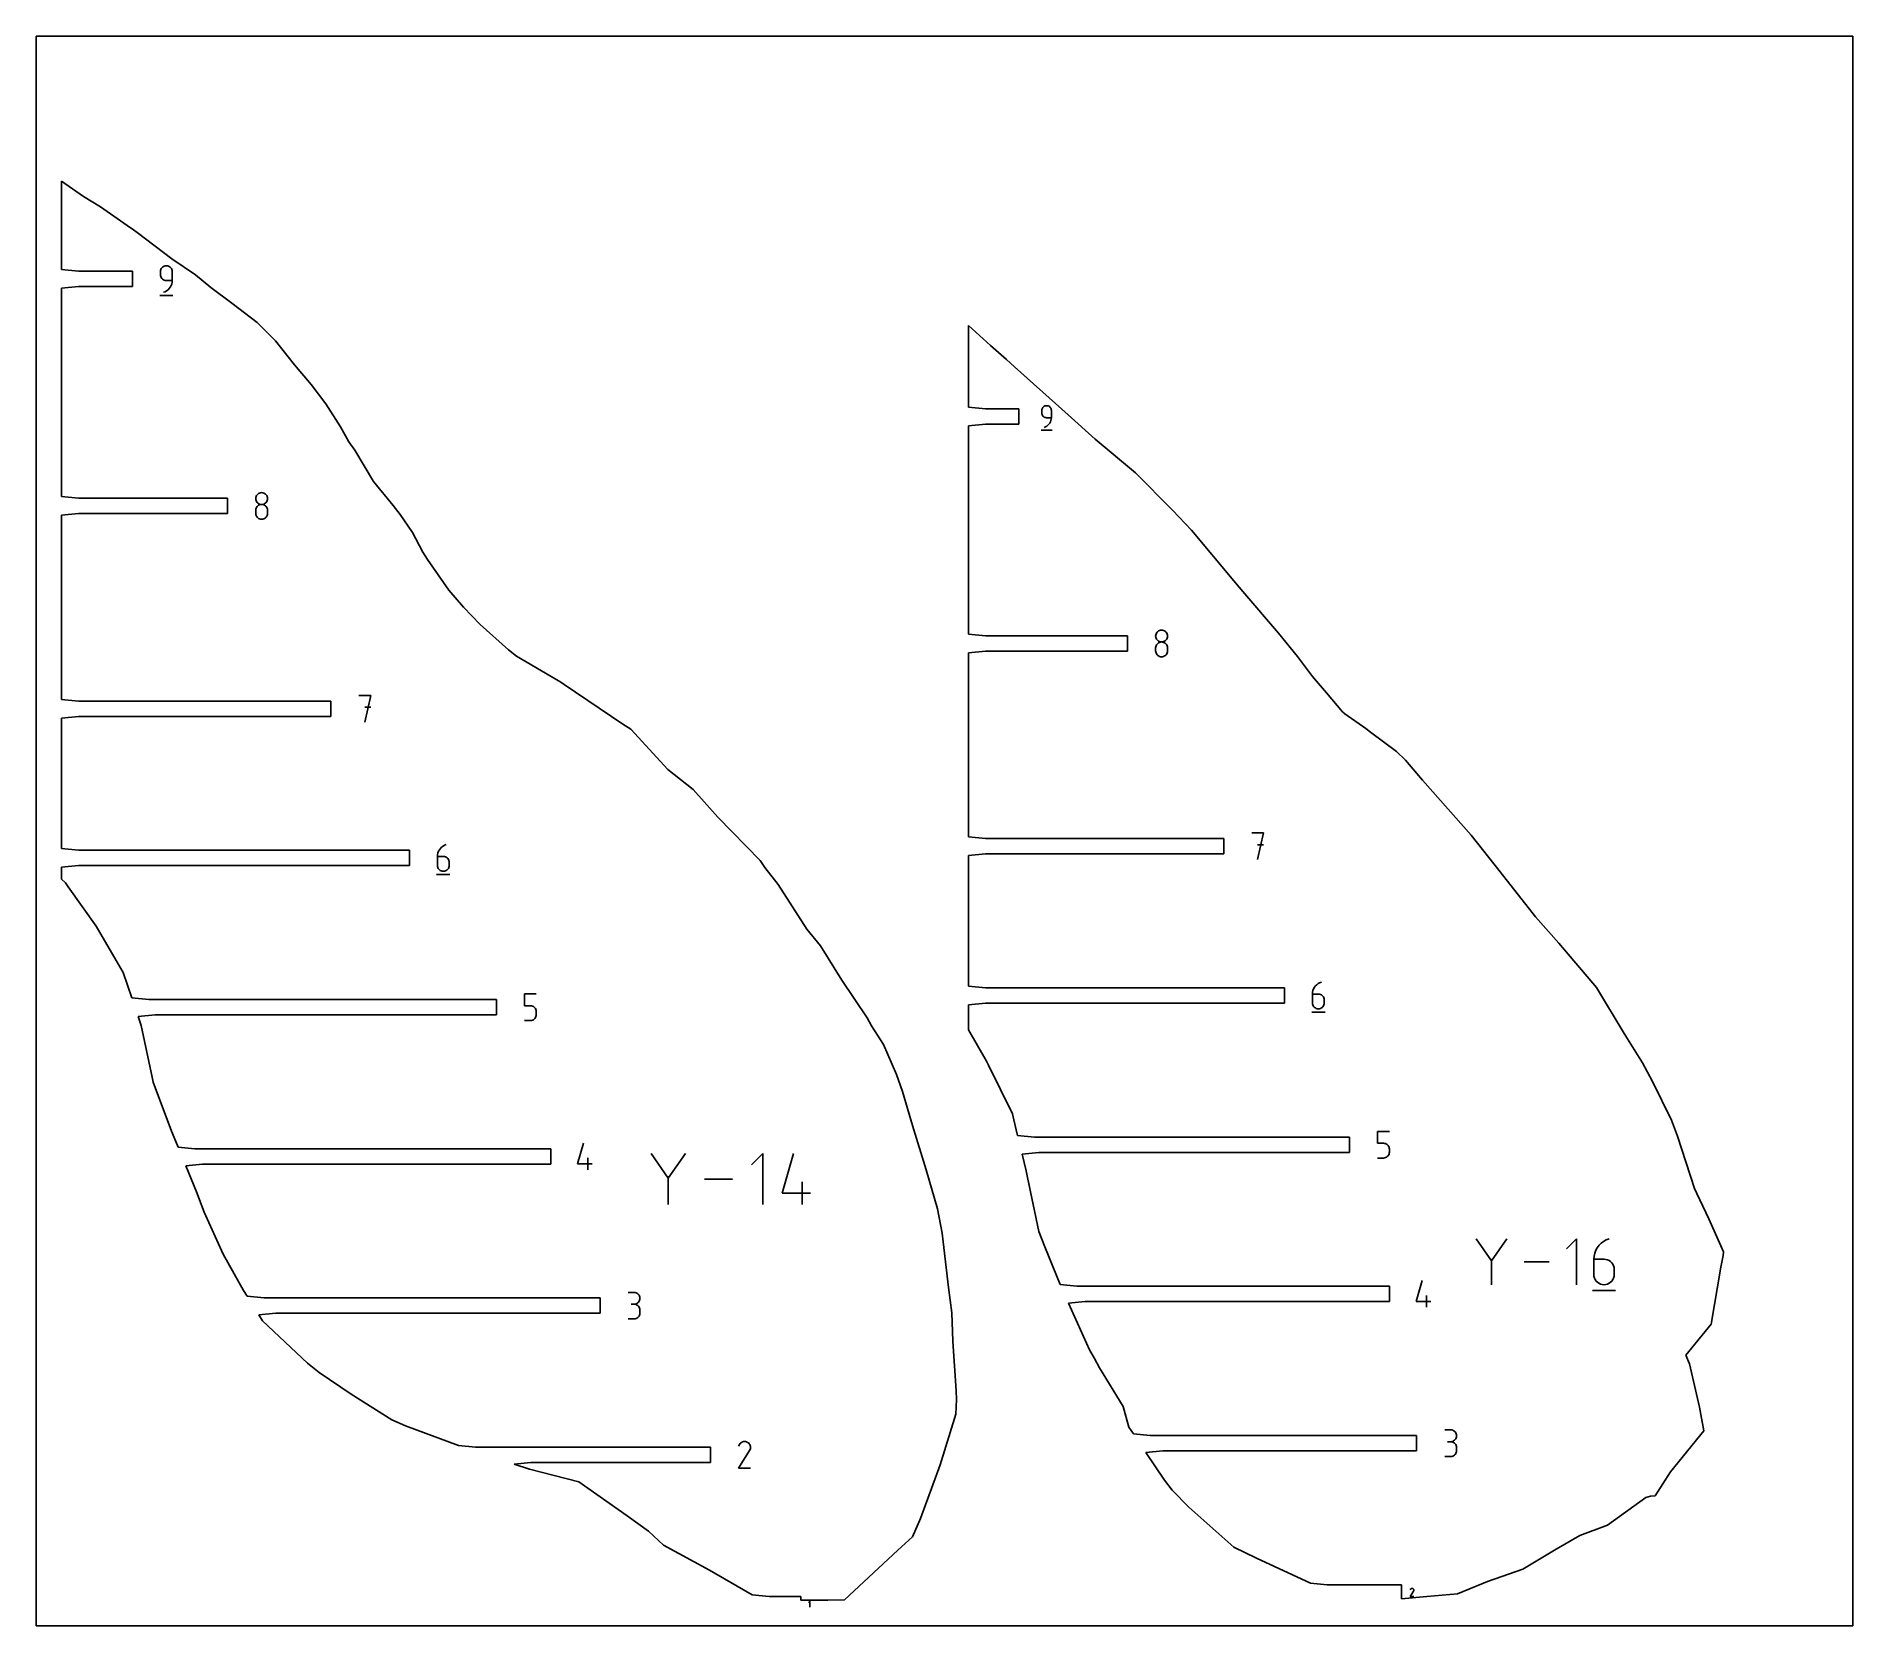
# Model space of a CAD drawing. Extents: x 0 to 480, y 0 to 420.
import ezdxf

# ---------------------------------------------------------------- set-up
doc = ezdxf.new("R2010")
doc.units = 0

msp = doc.modelspace()

# ---------------------------------------------------------------- linework, layer by layer
at = {"layer": 'annotation', "color": 1}
for p, q in [((32.81654, 358.109331), (32.791294, 357.828026)), ((32.791294, 357.828026), (32.791294, 357.045086)), ((32.791294, 357.045086), (32.791294, 357.045086)), ((32.791294, 357.045086), (32.81654, 356.763795)), ((32.889306, 358.374162), (32.81654, 358.109331)), ((32.81654, 356.763795), (32.889306, 356.499005)), ((33.005138, 358.61808), (32.889306, 358.374162)), ((32.889306, 356.499005), (33.005138, 356.255146)), ((33.159579, 358.836647), (33.005138, 358.61808)), ((33.005138, 356.255146), (33.159579, 356.036649)), ((33.348173, 359.025426), (33.159579, 358.836647)), ((33.159579, 356.036649), (33.348173, 355.847943)), ((33.566465, 359.179979), (33.348173, 359.025426)), ((33.348173, 355.847943), (33.566465, 355.69346)), ((33.809998, 359.295868), (33.566465, 359.179979)), ((33.566465, 355.69346), (33.809998, 355.577629)), ((34.074317, 359.368656), (33.809998, 359.295868)), ((33.809998, 355.577629), (34.074317, 355.504882)), ((34.354965, 359.393905), (34.074317, 359.368656)), ((34.074317, 355.504882), (34.354965, 355.479648)), ((34.636195, 359.368656), (34.354965, 359.393905)), ((34.354965, 359.393905), (34.354965, 359.393905)), ((34.354965, 355.479648), (35.918637, 355.479648)), ((34.900823, 359.295868), (34.636195, 359.368656)), ((35.144447, 359.179979), (34.900823, 359.295868)), ((35.362666, 359.025426), (35.144447, 359.179979)), ((35.551079, 358.836647), (35.362666, 359.025426)), ((35.705283, 358.61808), (35.551079, 358.836647)), ((35.820879, 358.374162), (35.705283, 358.61808)), ((35.893464, 358.109331), (35.820879, 358.374162)), ((35.884017, 355.004881), (35.918637, 355.479648)), ((35.918637, 357.828026), (35.893464, 358.109331)), ((35.918637, 355.479648), (35.918637, 357.828026)), ((35.918637, 357.828026), (35.918637, 357.828026)), ((32.59589, 351.472105), (36.11669, 351.472105)), ((33.572467, 352.352305), (34.019631, 352.51894)), ((33.572467, 352.352305), (33.572467, 352.352305)), ((34.019631, 352.51894), (34.430072, 352.744178)), ((34.430072, 352.744178), (34.799549, 353.022279)), ((34.799549, 353.022279), (35.12382, 353.347506)), ((35.12382, 353.347506), (35.398643, 353.714118)), ((35.398643, 353.714118), (35.619778, 354.116377)), ((35.619778, 354.116377), (35.782983, 354.548544)), ((35.782983, 354.548544), (35.884017, 355.004881)), ((265.878997, 321.76513), (265.784697, 321.566552)), ((266.004731, 321.94307), (265.878997, 321.76513)), ((266.158269, 322.096758), (266.004731, 321.94307)), ((266.335984, 322.222583), (266.158269, 322.096758)), ((266.534249, 322.31693), (266.335984, 322.222583)), ((266.749436, 322.376188), (266.534249, 322.31693)), ((266.977917, 322.396744), (266.749436, 322.376188)), ((267.206872, 322.376188), (266.977917, 322.396744)), ((266.977917, 322.396744), (266.977917, 322.396744)), ((267.42231, 322.31693), (267.206872, 322.376188)), ((267.620649, 322.222583), (267.42231, 322.31693)), ((267.798305, 322.096758), (267.620649, 322.222583)), ((267.951695, 321.94307), (267.798305, 322.096758)), ((268.077236, 321.76513), (267.951695, 321.94307)), ((268.171345, 321.566552), (268.077236, 321.76513)), ((265.725456, 321.350948), (265.704903, 321.121932)), ((265.704903, 321.121932), (265.704903, 320.484526)), ((265.704903, 320.484526), (265.704903, 320.484526)), ((265.704903, 320.484526), (265.725456, 320.255522)), ((265.784697, 321.566552), (265.725456, 321.350948)), ((265.725456, 320.255522), (265.784697, 320.039952)), ((265.784697, 320.039952), (265.878997, 319.841421)), ((265.878997, 319.841421), (266.004731, 319.663538)), ((266.004731, 319.663538), (266.158269, 319.50991)), ((266.158269, 319.50991), (266.335984, 319.384142)), ((266.335984, 319.384142), (266.534249, 319.289842)), ((266.534249, 319.289842), (266.749436, 319.230617)), ((266.704915, 316.799706), (267.039063, 316.983076)), ((266.749436, 319.230617), (266.977917, 319.210074)), ((266.977917, 319.210074), (268.250931, 319.210074)), ((267.039063, 316.983076), (267.339861, 317.209484)), ((267.339861, 317.209484), (267.603856, 317.474257)), ((267.603856, 317.474257), (267.827595, 317.772722)), ((267.827595, 317.772722), (268.007625, 318.100209)), ((268.007625, 318.100209), (268.140493, 318.452045)), ((268.140493, 318.452045), (268.222746, 318.823557)), ((268.230438, 321.350948), (268.171345, 321.566552)), ((268.222746, 318.823557), (268.250931, 319.210074)), ((268.250931, 321.121932), (268.230438, 321.350948)), ((268.250931, 319.210074), (268.250931, 321.121932)), ((268.250931, 321.121932), (268.250931, 321.121932)), ((265.545821, 315.947458), (268.41217, 315.947458)), ((266.340871, 316.664045), (266.704915, 316.799706)), ((266.340871, 316.664045), (266.340871, 316.664045)), ((58.000527, 298.13406), (57.975296, 297.854069)), ((57.975296, 297.854069), (57.975296, 297.854069)), ((57.975296, 297.854069), (58.000541, 297.572763)), ((58.073257, 298.397867), (58.000527, 298.13406)), ((58.189042, 298.641015), (58.073257, 298.397867)), ((58.343435, 298.859031), (58.189042, 298.641015)), ((58.531993, 299.047441), (58.343435, 298.859031)), ((58.75027, 299.20177), (58.531993, 299.047441)), ((58.993822, 299.317544), (58.75027, 299.20177)), ((59.258202, 299.390289), (58.993822, 299.317544)), ((59.538967, 299.415532), (59.258202, 299.390289)), ((59.819732, 299.390289), (59.538967, 299.415532)), ((59.538967, 299.415532), (59.538967, 299.415532)), ((60.084113, 299.317544), (59.819732, 299.390289)), ((60.327664, 299.20177), (60.084113, 299.317544)), ((60.545941, 299.047441), (60.327664, 299.20177)), ((60.734499, 298.859031), (60.545941, 299.047441)), ((60.888893, 298.641015), (60.734499, 298.859031)), ((61.004677, 298.397867), (60.888893, 298.641015)), ((61.077407, 298.13406), (61.004677, 298.397867)), ((61.077393, 297.572763), (61.102639, 297.854069)), ((61.102639, 297.854069), (61.077407, 298.13406)), ((61.102639, 297.854069), (61.102639, 297.854069)), ((58.000527, 295.003926), (57.975296, 294.722751)), ((57.975296, 294.722751), (57.975296, 293.943786)), ((57.975296, 293.943786), (57.975296, 293.943786)), ((57.975296, 293.943786), (58.000541, 293.662632)), ((58.073257, 295.268654), (58.000527, 295.003926)), ((58.000541, 297.572763), (58.073308, 297.307932)), ((58.000541, 293.662632), (58.073308, 293.398207)), ((58.189042, 295.512495), (58.073257, 295.268654)), ((58.073308, 297.307932), (58.18914, 297.064014)), ((58.073308, 293.398207), (58.18914, 293.154877)), ((58.343435, 295.731007), (58.189042, 295.512495)), ((58.18914, 297.064014), (58.343581, 296.845447)), ((58.18914, 293.154877), (58.343581, 292.937006)), ((58.531993, 295.919749), (58.343435, 295.731007)), ((58.343581, 296.845447), (58.532175, 296.656668)), ((58.343581, 292.937006), (58.532175, 292.74896)), ((58.75027, 296.07428), (58.531993, 295.919749)), ((58.532175, 296.656668), (58.750467, 296.502115)), ((58.993822, 296.190157), (58.75027, 296.07428)), ((58.750467, 296.502115), (58.994, 296.386226)), ((59.258202, 296.262941), (58.993822, 296.190157)), ((58.994, 296.386226), (59.258319, 296.313438)), ((59.538967, 296.288189), (59.258202, 296.262941)), ((59.258319, 296.313438), (59.538967, 296.288189)), ((59.538967, 296.288189), (59.819616, 296.313438)), ((59.819732, 296.262955), (59.538967, 296.288189)), ((59.538967, 296.288189), (59.538967, 296.288189)), ((59.538967, 296.288189), (59.538967, 296.288189)), ((59.819616, 296.313438), (60.083934, 296.386226)), ((60.084113, 296.190208), (59.819732, 296.262955)), ((60.083934, 296.386226), (60.327468, 296.502115)), ((60.327664, 296.074378), (60.084113, 296.190208)), ((60.327468, 296.502115), (60.545759, 296.656668)), ((60.545941, 295.919894), (60.327664, 296.074378)), ((60.545759, 296.656668), (60.734353, 296.845447)), ((60.545759, 292.74896), (60.734353, 292.937006)), ((60.734499, 295.731189), (60.545941, 295.919894)), ((60.734353, 296.845447), (60.888794, 297.064014)), ((60.734353, 292.937006), (60.888794, 293.154877)), ((60.888893, 295.512691), (60.734499, 295.731189)), ((60.888794, 297.064014), (61.004626, 297.307932)), ((60.888794, 293.154877), (61.004626, 293.398207)), ((61.004677, 295.268832), (60.888893, 295.512691)), ((61.004626, 297.307932), (61.077393, 297.572763)), ((61.004626, 293.398207), (61.077393, 293.662632)), ((61.077407, 295.004042), (61.004677, 295.268832)), ((61.077393, 293.662632), (61.102639, 293.943786)), ((61.102639, 294.722751), (61.077407, 295.004042)), ((61.102639, 293.943786), (61.102639, 294.722751)), ((61.102639, 294.722751), (61.102639, 294.722751)), ((58.532175, 292.74896), (58.750467, 292.595103)), ((58.750467, 292.595103), (58.994, 292.479802)), ((58.994, 292.479802), (59.258319, 292.40742)), ((59.258319, 292.40742), (59.538967, 292.382322)), ((59.538967, 292.382322), (59.819616, 292.40742)), ((59.538967, 292.382322), (59.538967, 292.382322)), ((59.819616, 292.40742), (60.083934, 292.479802)), ((60.083934, 292.479802), (60.327468, 292.595103)), ((60.327468, 292.595103), (60.545759, 292.74896)), ((295.825118, 261.791349), (295.799887, 261.511358)), ((295.799887, 261.511358), (295.799887, 261.511358)), ((295.799887, 261.511358), (295.825132, 261.230052)), ((295.897848, 262.055156), (295.825118, 261.791349)), ((295.825132, 261.230052), (295.897899, 260.965222)), ((296.013633, 262.298305), (295.897848, 262.055156)), ((295.897899, 260.965222), (296.013731, 260.721304)), ((296.168026, 262.516321), (296.013633, 262.298305)), ((296.168026, 259.388296), (296.013633, 259.169784)), ((296.013731, 260.721304), (296.168172, 260.502737)), ((296.356584, 262.70473), (296.168026, 262.516321)), ((296.356584, 259.577038), (296.168026, 259.388296)), ((296.168172, 260.502737), (296.356766, 260.313958)), ((296.574861, 262.859059), (296.356584, 262.70473)), ((296.574861, 259.731569), (296.356584, 259.577038)), ((296.356766, 260.313958), (296.575058, 260.159405)), ((296.818413, 262.974833), (296.574861, 262.859059)), ((296.818413, 259.847447), (296.574861, 259.731569)), ((296.575058, 260.159405), (296.818591, 260.043515)), ((297.082793, 263.047579), (296.818413, 262.974833)), ((297.082793, 259.92023), (296.818413, 259.847447)), ((296.818591, 260.043515), (297.08291, 259.970727)), ((297.363558, 263.072822), (297.082793, 263.047579)), ((297.363558, 259.945479), (297.082793, 259.92023)), ((297.08291, 259.970727), (297.363558, 259.945479)), ((297.644323, 263.047579), (297.363558, 263.072822)), ((297.363558, 263.072822), (297.363558, 263.072822)), ((297.363558, 259.945479), (297.644207, 259.970727)), ((297.644323, 259.920245), (297.363558, 259.945479)), ((297.363558, 259.945479), (297.363558, 259.945479)), ((297.363558, 259.945479), (297.363558, 259.945479)), ((297.644207, 259.970727), (297.908525, 260.043515)), ((297.908703, 262.974833), (297.644323, 263.047579)), ((297.908703, 259.847498), (297.644323, 259.920245)), ((297.908525, 260.043515), (298.152059, 260.159405)), ((298.152255, 262.859059), (297.908703, 262.974833)), ((298.152255, 259.731667), (297.908703, 259.847498)), ((298.152059, 260.159405), (298.37035, 260.313958)), ((298.370532, 262.70473), (298.152255, 262.859059)), ((298.370532, 259.577184), (298.152255, 259.731667)), ((298.37035, 260.313958), (298.558944, 260.502737)), ((298.55909, 262.516321), (298.370532, 262.70473)), ((298.55909, 259.388478), (298.370532, 259.577184)), ((298.558944, 260.502737), (298.713385, 260.721304)), ((298.713483, 262.298305), (298.55909, 262.516321)), ((298.713483, 259.169981), (298.55909, 259.388478)), ((298.713385, 260.721304), (298.829217, 260.965222)), ((298.829268, 262.055156), (298.713483, 262.298305)), ((298.829217, 260.965222), (298.901984, 261.230052)), ((298.901998, 261.791349), (298.829268, 262.055156)), ((298.901984, 261.230052), (298.92723, 261.511358)), ((298.92723, 261.511358), (298.901998, 261.791349)), ((298.92723, 261.511358), (298.92723, 261.511358)), ((295.825118, 258.661215), (295.799887, 258.380041)), ((295.799887, 258.380041), (295.799887, 257.601075)), ((295.799887, 257.601075), (295.799887, 257.601075)), ((295.799887, 257.601075), (295.825132, 257.319921)), ((295.897848, 258.925943), (295.825118, 258.661215)), ((295.825132, 257.319921), (295.897899, 257.055496)), ((296.013633, 259.169784), (295.897848, 258.925943)), ((295.897899, 257.055496), (296.013731, 256.812166)), ((296.013731, 256.812166), (296.168172, 256.594295)), ((296.168172, 256.594295), (296.356766, 256.406249)), ((296.356766, 256.406249), (296.575058, 256.252393)), ((296.575058, 256.252393), (296.818591, 256.137091)), ((296.818591, 256.137091), (297.08291, 256.064709)), ((297.08291, 256.064709), (297.363558, 256.039612)), ((297.363558, 256.039612), (297.644207, 256.064709)), ((297.363558, 256.039612), (297.363558, 256.039612)), ((297.644207, 256.064709), (297.908525, 256.137091)), ((297.908525, 256.137091), (298.152059, 256.252393)), ((298.152059, 256.252393), (298.37035, 256.406249)), ((298.37035, 256.406249), (298.558944, 256.594295)), ((298.558944, 256.594295), (298.713385, 256.812166)), ((298.713385, 256.812166), (298.829217, 257.055496)), ((298.829268, 258.926122), (298.713483, 259.169981)), ((298.829217, 257.055496), (298.901984, 257.319921)), ((298.901998, 258.661331), (298.829268, 258.926122)), ((298.901984, 257.319921), (298.92723, 257.601075)), ((298.92723, 258.380041), (298.901998, 258.661331)), ((298.92723, 257.601075), (298.92723, 258.380041)), ((298.92723, 258.380041), (298.92723, 258.380041)), ((88.397588, 245.835401), (85.26627, 245.835401)), ((86.83215, 238.793801), (88.397588, 245.835401)), ((88.397588, 242.699668), (86.83215, 242.699668)), ((324.319185, 209.49269), (321.187867, 209.49269)), ((322.753747, 202.45109), (324.319185, 209.49269)), ((106.024827, 203.739271), (105.990203, 203.263315)), ((105.990203, 203.263315), (105.990203, 200.922886)), ((107.553874, 203.263315), (105.990203, 203.263315)), ((106.125886, 204.196572), (106.024827, 203.739271)), ((106.289159, 204.629547), (106.125886, 204.196572)), ((106.510429, 205.032526), (106.289159, 204.629547)), ((106.785474, 205.39984), (106.510429, 205.032526)), ((107.110076, 205.725819), (106.785474, 205.39984)), ((107.480014, 206.004794), (107.110076, 205.725819)), ((107.891069, 206.231093), (107.480014, 206.004794)), ((107.835104, 203.238218), (107.553874, 203.263315)), ((108.099732, 203.165836), (107.835104, 203.238218)), ((108.339022, 206.399048), (107.891069, 206.231093)), ((108.343356, 203.050534), (108.099732, 203.165836)), ((108.339022, 206.399048), (108.339022, 206.399048)), ((108.561575, 202.896678), (108.343356, 203.050534)), ((108.749988, 202.708632), (108.561575, 202.896678)), ((108.904192, 202.490761), (108.749988, 202.708632)), ((109.019788, 202.247431), (108.904192, 202.490761)), ((109.092373, 201.983006), (109.019788, 202.247431)), ((109.117546, 201.701852), (109.092373, 201.983006)), ((109.117546, 200.922886), (109.117546, 201.701852)), ((109.117546, 201.701852), (109.117546, 201.701852)), ((324.319185, 206.356957), (322.753747, 206.356957)), ((105.794357, 198.477248), (109.315157, 198.477248)), ((105.990203, 200.922886), (105.990203, 200.922886)), ((105.990203, 200.922886), (106.015449, 200.641596)), ((106.015449, 200.641596), (106.088215, 200.376806)), ((106.088215, 200.376806), (106.204047, 200.132946)), ((106.204047, 200.132946), (106.358488, 199.914449)), ((106.358488, 199.914449), (106.547082, 199.725743)), ((106.547082, 199.725743), (106.765374, 199.57126)), ((106.765374, 199.57126), (107.008907, 199.455429)), ((107.008907, 199.455429), (107.273226, 199.382682)), ((107.273226, 199.382682), (107.553874, 199.357448)), ((107.553874, 199.357448), (107.835104, 199.382682)), ((107.553874, 199.357448), (107.553874, 199.357448)), ((107.835104, 199.382682), (108.099732, 199.455429)), ((108.099732, 199.455429), (108.343356, 199.57126)), ((108.343356, 199.57126), (108.561575, 199.725743)), ((108.561575, 199.725743), (108.749988, 199.914449)), ((108.749988, 199.914449), (108.904192, 200.132946)), ((108.904192, 200.132946), (109.019788, 200.376806)), ((109.019788, 200.376806), (109.092373, 200.641596)), ((109.092373, 200.641596), (109.117546, 200.922886)), ((337.538442, 168.286836), (337.375168, 167.853861)), ((337.759712, 168.689816), (337.538442, 168.286836)), ((338.034757, 169.05713), (337.759712, 168.689816)), ((338.359359, 169.383109), (338.034757, 169.05713)), ((338.729297, 169.662083), (338.359359, 169.383109)), ((339.140352, 169.888383), (338.729297, 169.662083)), ((339.588305, 170.056338), (339.140352, 169.888383)), ((339.588305, 170.056338), (339.588305, 170.056338)), ((129.006717, 163.826963), (129.006717, 166.962696)), ((129.006717, 166.962696), (132.13406, 166.962696)), ((130.570388, 163.826963), (129.006717, 163.826963)), ((130.851153, 163.801865), (130.570388, 163.826963)), ((131.115534, 163.729483), (130.851153, 163.801865)), ((131.359085, 163.614182), (131.115534, 163.729483)), ((131.577362, 163.460325), (131.359085, 163.614182)), ((131.76592, 163.272279), (131.577362, 163.460325)), ((131.920314, 163.054408), (131.76592, 163.272279)), ((337.27411, 167.396561), (337.239486, 166.920605)), ((337.239486, 166.920605), (337.239486, 164.580176)), ((338.803157, 166.920605), (337.239486, 166.920605)), ((337.239486, 164.580176), (337.239486, 164.580176)), ((337.239486, 164.580176), (337.264731, 164.298885)), ((337.264731, 164.298885), (337.337498, 164.034095)), ((337.375168, 167.853861), (337.27411, 167.396561)), ((337.337498, 164.034095), (337.45333, 163.790236)), ((337.45333, 163.790236), (337.607771, 163.571738)), ((337.607771, 163.571738), (337.796365, 163.383033)), ((337.796365, 163.383033), (338.014657, 163.228549)), ((338.014657, 163.228549), (338.25819, 163.112719)), ((339.084387, 166.895507), (338.803157, 166.920605)), ((339.349015, 166.823125), (339.084387, 166.895507)), ((339.592639, 166.707824), (339.349015, 166.823125)), ((339.349015, 163.112719), (339.592639, 163.228549)), ((339.810858, 166.553967), (339.592639, 166.707824)), ((339.592639, 163.228549), (339.810858, 163.383033)), ((339.99927, 166.365921), (339.810858, 166.553967)), ((339.810858, 163.383033), (339.99927, 163.571738)), ((340.153475, 166.148051), (339.99927, 166.365921)), ((339.99927, 163.571738), (340.153475, 163.790236)), ((340.269071, 165.90472), (340.153475, 166.148051)), ((340.153475, 163.790236), (340.269071, 164.034095)), ((340.341656, 165.640296), (340.269071, 165.90472)), ((340.269071, 164.034095), (340.341656, 164.298885)), ((340.366829, 165.359141), (340.341656, 165.640296)), ((340.341656, 164.298885), (340.366829, 164.580176)), ((340.366829, 164.580176), (340.366829, 165.359141)), ((340.366829, 165.359141), (340.366829, 165.359141)), ((129.006717, 159.921096), (130.570388, 159.921096)), ((130.570388, 159.921096), (130.851037, 159.946329)), ((130.570388, 159.921096), (130.570388, 159.921096)), ((130.851037, 159.946329), (131.115356, 160.019077)), ((131.115356, 160.019077), (131.358889, 160.134907)), ((131.358889, 160.134907), (131.57718, 160.289391)), ((131.57718, 160.289391), (131.765775, 160.478096)), ((131.765775, 160.478096), (131.920216, 160.696594)), ((131.920216, 160.696594), (132.036047, 160.940453)), ((132.036098, 162.811078), (131.920314, 163.054408)), ((132.036047, 160.940453), (132.108814, 161.205243)), ((132.108829, 162.546653), (132.036098, 162.811078)), ((132.108814, 161.205243), (132.13406, 161.486534)), ((132.13406, 162.265499), (132.108829, 162.546653)), ((132.13406, 161.486534), (132.13406, 162.265499)), ((132.13406, 162.265499), (132.13406, 162.265499)), ((337.04364, 162.134538), (340.56444, 162.134538)), ((338.25819, 163.112719), (338.522509, 163.039972)), ((338.522509, 163.039972), (338.803157, 163.014738)), ((338.803157, 163.014738), (339.084387, 163.039972)), ((338.803157, 163.014738), (338.803157, 163.014738)), ((339.084387, 163.039972), (339.349015, 163.112719)), ((354.450525, 127.484252), (354.450525, 130.619985)), ((354.450525, 130.619985), (357.577868, 130.619985)), ((143.002697, 122.050181), (144.564161, 127.526343)), ((356.014196, 127.484252), (354.450525, 127.484252)), ((356.294961, 127.459155), (356.014196, 127.484252)), ((356.559342, 127.386773), (356.294961, 127.459155)), ((356.802893, 127.271471), (356.559342, 127.386773)), ((357.02117, 127.117615), (356.802893, 127.271471)), ((357.209728, 126.929569), (357.02117, 127.117615)), ((357.364122, 126.711698), (357.209728, 126.929569)), ((357.479906, 126.468368), (357.364122, 126.711698)), ((357.479855, 124.597743), (357.552622, 124.862533)), ((357.552637, 126.203943), (357.479906, 126.468368)), ((357.552622, 124.862533), (357.577868, 125.143823)), ((357.577868, 125.922789), (357.552637, 126.203943)), ((357.577868, 125.143823), (357.577868, 125.922789)), ((357.577868, 125.922789), (357.577868, 125.922789)), ((146.912539, 122.050181), (143.002697, 122.050181)), ((145.740558, 120.484743), (145.740558, 123.612086)), ((167.013598, 118.256343), (162.50964, 124.769681)), ((171.516709, 124.769681), (167.013598, 118.256343)), ((192.029236, 124.769258), (189.027444, 121.766619)), ((192.029236, 111.266699), (192.029236, 124.769258)), ((197.092272, 114.26849), (200.086443, 124.769258)), ((354.450525, 123.578385), (356.014196, 123.578385)), ((356.014196, 123.578385), (356.294845, 123.603619)), ((356.014196, 123.578385), (356.014196, 123.578385)), ((356.294845, 123.603619), (356.559164, 123.676366)), ((356.559164, 123.676366), (356.802697, 123.792197)), ((356.802697, 123.792197), (357.020988, 123.94668)), ((357.020988, 123.94668), (357.209583, 124.135386)), ((357.209583, 124.135386), (357.364024, 124.353883)), ((357.364024, 124.353883), (357.479855, 124.597743)), ((167.013598, 118.780493), (167.013598, 111.266275)), ((183.964831, 118.017978), (176.581863, 118.017978)), ((202.342232, 111.266699), (202.342232, 117.263508)), ((204.589554, 114.26849), (197.092272, 114.26849)), ((384.573734, 96.38789), (380.527511, 102.239281)), ((388.619197, 102.239281), (384.573734, 96.38789)), ((407.047047, 102.238901), (404.350325, 99.541419)), ((407.047047, 90.108599), (407.047047, 102.238901)), ((413.524693, 101.079154), (412.965514, 100.517602)), ((414.161972, 101.559733), (413.524693, 101.079154)), ((414.870082, 101.949571), (414.161972, 101.559733)), ((415.641753, 102.238901), (414.870082, 101.949571)), ((415.641753, 102.238901), (415.641753, 102.238901)), ((384.573734, 96.85877), (384.573734, 90.108219)), ((399.802223, 96.17375), (393.169581, 96.17375)), ((411.655175, 97.657002), (411.59553, 96.83709)), ((411.59553, 96.83709), (411.59553, 92.80532)), ((414.289208, 96.83709), (411.59553, 96.83709)), ((411.829265, 98.444777), (411.655175, 97.657002)), ((412.110531, 99.190646), (411.829265, 98.444777)), ((412.491704, 99.884844), (412.110531, 99.190646)), ((412.965514, 100.517602), (412.491704, 99.884844)), ((414.773673, 96.793856), (414.289208, 96.83709)), ((415.229537, 96.669166), (414.773673, 96.793856)), ((415.649219, 96.47054), (415.229537, 96.669166)), ((416.025137, 96.205497), (415.649219, 96.47054)), ((416.349708, 95.881557), (416.025137, 96.205497)), ((411.59553, 92.80532), (411.59553, 92.80532)), ((411.59553, 92.80532), (411.63902, 92.320751)), ((411.63902, 92.320751), (411.764372, 91.864607)), ((411.764372, 91.864607), (411.963911, 91.444521)), ((411.963911, 91.444521), (412.229961, 91.068123)), ((416.615351, 95.50624), (416.349708, 95.881557)), ((416.349708, 91.068123), (416.615351, 91.444521)), ((416.814483, 95.087064), (416.615351, 95.50624)), ((416.615351, 91.444521), (416.814483, 91.864607)), ((416.939522, 94.631549), (416.814483, 95.087064)), ((416.814483, 91.864607), (416.939522, 92.320751)), ((416.982887, 94.147215), (416.939522, 94.631549)), ((416.939522, 92.320751), (416.982887, 92.80532)), ((416.982887, 92.80532), (416.982887, 94.147215)), ((416.982887, 94.147215), (416.982887, 94.147215)), ((157.940157, 88.081821), (156.376486, 88.081821)), ((158.221387, 88.056579), (157.940157, 88.081821)), ((158.486015, 87.983833), (158.221387, 88.056579)), ((158.729639, 87.868059), (158.486015, 87.983833)), ((158.947858, 87.71373), (158.729639, 87.868059)), ((159.13627, 87.525321), (158.947858, 87.71373)), ((159.290475, 87.307305), (159.13627, 87.525321)), ((159.406071, 87.064156), (159.290475, 87.307305)), ((159.478656, 86.800349), (159.406071, 87.064156)), ((159.503829, 86.520358), (159.478656, 86.800349)), ((159.478656, 86.239052), (159.503829, 86.520358)), ((159.503829, 86.520358), (159.503829, 86.520358)), ((364.64081, 85.707471), (366.202273, 91.183633)), ((367.37867, 84.142033), (367.37867, 87.269376)), ((411.258154, 88.592311), (417.323305, 88.592311)), ((412.229961, 91.068123), (412.554845, 90.743047)), ((412.554845, 90.743047), (412.930888, 90.476924)), ((412.930888, 90.476924), (413.350413, 90.277387)), ((413.350413, 90.277387), (413.805745, 90.152068)), ((413.805745, 90.152068), (414.289208, 90.108599)), ((414.289208, 90.108599), (414.773673, 90.152068)), ((414.289208, 90.108599), (414.289208, 90.108599)), ((414.773673, 90.152068), (415.229537, 90.277387)), ((415.229537, 90.277387), (415.649219, 90.476924)), ((415.649219, 90.476924), (416.025137, 90.743047)), ((416.025137, 90.743047), (416.349708, 91.068123)), ((157.940157, 84.954478), (157.157217, 84.954478)), ((157.157217, 84.954478), (157.940157, 84.954478)), ((157.940157, 84.954478), (158.221387, 84.979727)), ((158.221387, 84.929236), (157.940157, 84.954478)), ((157.940157, 84.954478), (157.940157, 84.954478)), ((158.221387, 84.979727), (158.486015, 85.052515)), ((158.486015, 84.85649), (158.221387, 84.929236)), ((158.486015, 85.052515), (158.729639, 85.168404)), ((158.729639, 84.740716), (158.486015, 84.85649)), ((158.729639, 85.168404), (158.947858, 85.322957)), ((158.947858, 84.586387), (158.729639, 84.740716)), ((158.947858, 85.322957), (159.13627, 85.511736)), ((159.13627, 84.397978), (158.947858, 84.586387)), ((158.947858, 81.416558), (159.13627, 81.604931)), ((159.13627, 85.511736), (159.290475, 85.730304)), ((159.290475, 84.179962), (159.13627, 84.397978)), ((159.13627, 81.604931), (159.290475, 81.822932)), ((159.290475, 85.730304), (159.406071, 85.974221)), ((159.406071, 83.936813), (159.290475, 84.179962)), ((159.290475, 81.822932), (159.406071, 82.066099)), ((159.406071, 85.974221), (159.478656, 86.239052)), ((159.478656, 83.673006), (159.406071, 83.936813)), ((159.406071, 82.066099), (159.478656, 82.329967)), ((159.503829, 83.393015), (159.478656, 83.673006)), ((159.478656, 82.329967), (159.503829, 82.610075)), ((159.503829, 82.610075), (159.503829, 83.393015)), ((159.503829, 83.393015), (159.503829, 83.393015)), ((368.550651, 85.707471), (364.64081, 85.707471)), ((156.376486, 81.048612), (157.940157, 81.048612)), ((157.940157, 81.048612), (158.221387, 81.07384)), ((157.940157, 81.048612), (157.940157, 81.048612)), ((158.221387, 81.07384), (158.486015, 81.146549)), ((158.486015, 81.146549), (158.729639, 81.262276)), ((158.729639, 81.262276), (158.947858, 81.416558)), ((185.967055, 48.101712), (185.804102, 47.870641)), ((186.162563, 48.294602), (185.967055, 48.101712)), ((186.384679, 48.447767), (186.162563, 48.294602)), ((186.627456, 48.559663), (186.384679, 48.447767)), ((186.88495, 48.628744), (186.627456, 48.559663)), ((187.151214, 48.653467), (186.88495, 48.628744)), ((187.420302, 48.632285), (187.151214, 48.653467)), ((187.686268, 48.563656), (187.420302, 48.632285)), ((187.943165, 48.446034), (187.686268, 48.563656)), ((188.172933, 48.282876), (187.943165, 48.446034)), ((187.943165, 48.446034), (187.943165, 48.446034)), ((188.365044, 48.087089), (188.172933, 48.282876)), ((188.517789, 47.864672), (188.365044, 48.087089)), ((373.747129, 51.739111), (372.183457, 51.739111)), ((373.747129, 48.611768), (372.964189, 48.611768)), ((372.964189, 48.611768), (373.747129, 48.611768)), ((374.028359, 51.713868), (373.747129, 51.739111)), ((373.747129, 48.611768), (374.028359, 48.637017)), ((374.028359, 48.586525), (373.747129, 48.611768)), ((373.747129, 48.611768), (373.747129, 48.611768)), ((374.292986, 51.641123), (374.028359, 51.713868)), ((374.028359, 48.637017), (374.292986, 48.709805)), ((374.292986, 48.51378), (374.028359, 48.586525)), ((374.53661, 51.525348), (374.292986, 51.641123)), ((374.292986, 48.709805), (374.53661, 48.825694)), ((374.53661, 48.398005), (374.292986, 48.51378)), ((374.754829, 51.37102), (374.53661, 51.525348)), ((374.53661, 48.825694), (374.754829, 48.980247)), ((374.754829, 48.243677), (374.53661, 48.398005)), ((374.943242, 51.18261), (374.754829, 51.37102)), ((374.754829, 48.980247), (374.943242, 49.169026)), ((374.943242, 48.055267), (374.754829, 48.243677)), ((375.097446, 50.964594), (374.943242, 51.18261)), ((374.943242, 49.169026), (375.097446, 49.387593)), ((375.097446, 47.837251), (374.943242, 48.055267)), ((375.213042, 50.721446), (375.097446, 50.964594)), ((375.097446, 49.387593), (375.213042, 49.631511)), ((375.285627, 50.457639), (375.213042, 50.721446)), ((375.213042, 49.631511), (375.285627, 49.896342)), ((375.3108, 50.177647), (375.285627, 50.457639)), ((375.285627, 49.896342), (375.3108, 50.177647)), ((375.3108, 50.177647), (375.3108, 50.177647)), ((185.594346, 41.611981), (188.484114, 46.264136)), ((185.804102, 47.870641), (185.598762, 47.476743)), ((188.484114, 46.264136), (188.487568, 46.26841)), ((188.484114, 46.264136), (188.484114, 46.264136)), ((188.487568, 46.26841), (188.490881, 46.272721)), ((188.490881, 46.272721), (188.494074, 46.277105)), ((188.494074, 46.277105), (188.497169, 46.281598)), ((188.497169, 46.281598), (188.500187, 46.286236)), ((188.500187, 46.286236), (188.503151, 46.291056)), ((188.503151, 46.291056), (188.506082, 46.296094)), ((188.506082, 46.296094), (188.509003, 46.301387)), ((188.509003, 46.301387), (188.511934, 46.30697)), ((188.511934, 46.30697), (188.631252, 46.563155)), ((188.511934, 46.30697), (188.511934, 46.30697)), ((188.629461, 47.621625), (188.517789, 47.864672)), ((188.698352, 47.363949), (188.629461, 47.621625)), ((188.631252, 46.563155), (188.700955, 46.828714)), ((188.722752, 47.097646), (188.698352, 47.363949)), ((188.700955, 46.828714), (188.722752, 47.097646)), ((372.183457, 44.705901), (373.747129, 44.705901)), ((373.747129, 44.705901), (374.028359, 44.731129)), ((373.747129, 44.705901), (373.747129, 44.705901)), ((374.028359, 44.731129), (374.292986, 44.803838)), ((374.292986, 44.803838), (374.53661, 44.919565)), ((374.53661, 44.919565), (374.754829, 45.073847)), ((374.754829, 45.073847), (374.943242, 45.26222)), ((374.943242, 45.26222), (375.097446, 45.480222)), ((375.213042, 47.594103), (375.097446, 47.837251)), ((375.097446, 45.480222), (375.213042, 45.723388)), ((375.285627, 47.330296), (375.213042, 47.594103)), ((375.213042, 45.723388), (375.285627, 45.987257)), ((375.3108, 47.050304), (375.285627, 47.330296)), ((375.285627, 45.987257), (375.3108, 46.267365)), ((375.3108, 46.267365), (375.3108, 47.050304)), ((375.3108, 47.050304), (375.3108, 47.050304)), ((188.721689, 41.611981), (185.594346, 41.611981)), ((363.159603, 9.607608), (363.09829, 9.489994)), ((363.208259, 9.676604), (363.159603, 9.607608)), ((363.266636, 9.734199), (363.208259, 9.676604)), ((363.332957, 9.779932), (363.266636, 9.734199)), ((363.405448, 9.813343), (363.332957, 9.779932)), ((363.482333, 9.83397), (363.405448, 9.813343)), ((363.561837, 9.841352), (363.482333, 9.83397)), ((363.642184, 9.835027), (363.561837, 9.841352)), ((363.721599, 9.814535), (363.642184, 9.835027)), ((363.798306, 9.779415), (363.721599, 9.814535)), ((363.866912, 9.730697), (363.798306, 9.779415)), ((363.798306, 9.779415), (363.798306, 9.779415)), ((363.924274, 9.672237), (363.866912, 9.730697)), ((363.969882, 9.605826), (363.924274, 9.672237)), ((364.003227, 9.533254), (363.969882, 9.605826)), ((204.403851, 6.494654), (204.048965, 6.139668)), ((204.403851, 4.898317), (204.403851, 6.494654)), ((363.096972, 7.738835), (363.959827, 9.127922)), ((364.030765, 7.738835), (363.096972, 7.738835)), ((363.959827, 9.127922), (363.960859, 9.129198)), ((363.959827, 9.127922), (363.959827, 9.127922)), ((363.960859, 9.129198), (363.961848, 9.130485)), ((363.961848, 9.130485), (363.962801, 9.131794)), ((363.962801, 9.131794), (363.963725, 9.133136)), ((363.963725, 9.133136), (363.964627, 9.134521)), ((363.964627, 9.134521), (363.965512, 9.13596)), ((363.965512, 9.13596), (363.966387, 9.137464)), ((363.966387, 9.137464), (363.967259, 9.139045)), ((363.967259, 9.139045), (363.968134, 9.140712)), ((363.968134, 9.140712), (364.003761, 9.217206)), ((363.968134, 9.140712), (363.968134, 9.140712)), ((364.023797, 9.456315), (364.003227, 9.533254)), ((364.003761, 9.217206), (364.024574, 9.296499)), ((364.031082, 9.376799), (364.023797, 9.456315)), ((364.024574, 9.296499), (364.031082, 9.376799))]:
    msp.add_line(p, q, dxfattribs=at)
at = {"layer": 'boundary', "color": 5}
for p, q in [((12.485421, 377.632622), (6.6875, 381.721086)), ((6.6875, 381.721086), (6.6875, 358.338705)), ((16.956505, 374.946595), (12.485421, 377.632622)), ((24.004791, 370.032706), (16.956505, 374.946595)), ((25.667108, 368.822509), (24.004791, 370.032706)), ((26.618244, 368.137522), (25.667108, 368.822509)), ((35.827823, 361.201453), (26.618244, 368.137522)), ((42.106402, 357.003726), (35.827823, 361.201453)), ((6.6875, 358.338705), (11.142815, 357.898605)), ((11.142815, 357.898605), (25.379291, 357.898605)), ((25.379291, 357.898605), (25.37929, 353.847605)), ((46.139616, 353.658765), (42.106402, 357.003726)), ((11.142814, 353.847605), (6.6875, 353.407505)), ((6.6875, 353.407505), (6.6875, 298.368943)), ((25.37929, 353.847605), (11.142814, 353.847605)), ((51.641458, 349.474568), (46.139616, 353.658765)), ((58.356445, 344.347892), (51.641458, 349.474568)), ((63.170028, 339.540391), (58.356445, 344.347892)), ((252.169702, 338.3288), (246.380789, 343.606639)), ((246.380789, 343.606639), (246.380789, 321.995994)), ((68.214467, 333.174525), (63.170028, 339.540391)), ((256.411122, 334.582847), (252.169702, 338.3288)), ((72.616428, 327.95362), (68.214467, 333.174525)), ((258.539883, 332.6681), (256.411122, 334.582847)), ((272.717185, 319.970546), (258.539883, 332.6681)), ((76.4841, 322.882619), (72.616428, 327.95362)), ((80.355413, 316.828639), (76.4841, 322.882619)), ((246.380789, 321.995994), (250.836103, 321.555894)), ((82.625432, 312.882085), (80.355413, 316.828639)), ((250.836103, 317.504894), (246.380789, 317.064795)), ((246.380789, 317.064795), (246.380789, 262.026232)), ((250.836103, 321.555894), (259.638122, 321.555894)), ((259.638122, 317.504895), (250.836103, 317.504894)), ((259.638122, 321.555894), (259.638122, 317.504895)), ((279.828261, 313.517661), (272.717185, 319.970546)), ((84.168431, 310.678612), (82.625432, 312.882085)), ((290.461856, 304.625305), (279.828261, 313.517661)), ((89.147505, 302.385274), (84.168431, 310.678612)), ((300.22682, 294.742744), (290.461856, 304.625305)), ((6.6875, 298.368943), (11.142814, 297.928843)), ((11.142814, 297.928843), (50.56285, 297.928843)), ((50.56285, 297.928843), (50.562851, 293.877843)), ((94.294988, 296.01093), (89.147505, 302.385274)), ((11.142815, 293.877843), (6.6875, 293.437743)), ((6.6875, 293.437743), (6.6875, 244.780201)), ((50.562851, 293.877843), (11.142815, 293.877843)), ((96.135761, 293.631886), (94.294988, 296.01093)), ((99.415457, 288.854904), (96.135761, 293.631886)), ((305.257916, 289.490071), (300.22682, 294.742744)), ((102.10685, 283.649573), (99.415457, 288.854904)), ((316.486603, 276.112927), (305.257916, 289.490071)), ((103.360875, 281.769207), (102.10685, 283.649573)), ((109.037131, 273.640942), (103.360875, 281.769207)), ((112.918592, 269.117379), (109.037131, 273.640942)), ((317.861331, 274.43148), (316.486603, 276.112927)), ((318.839997, 273.318968), (317.861331, 274.43148)), ((117.254781, 264.591718), (112.918592, 269.117379)), ((328.23259, 262.303218), (318.839997, 273.318968)), ((124.818112, 257.893374), (117.254781, 264.591718)), ((246.380789, 262.026232), (250.836103, 261.586133)), ((250.836103, 261.586133), (288.387441, 261.586132)), ((288.387441, 261.586132), (288.387441, 257.535133)), ((333.31154, 256.12669), (328.23259, 262.303218)), ((126.916995, 256.15819), (124.818112, 257.893374)), ((138.606, 249.333372), (126.916995, 256.15819)), ((250.836103, 257.535133), (246.380789, 257.095032)), ((246.380789, 257.095032), (246.380789, 208.43749)), ((288.387441, 257.535133), (250.836103, 257.535133)), ((337.259899, 250.80279), (333.31154, 256.12669)), ((340.920441, 246.530384), (337.259899, 250.80279)), ((139.484914, 248.743521), (138.606, 249.333372)), ((155.004498, 238.205279), (139.484914, 248.743521)), ((345.137368, 241.500298), (340.920441, 246.530384)), ((6.6875, 244.780201), (11.142814, 244.340101)), ((11.142814, 240.289101), (6.6875, 239.849001)), ((11.142814, 244.340101), (77.856033, 244.340101)), ((77.856033, 240.289101), (11.142814, 240.289101)), ((77.856033, 244.340101), (77.856033, 240.289101)), ((345.796573, 240.966342), (345.137368, 241.500298)), ((351.367515, 237.124861), (345.796573, 240.966342)), ((6.6875, 239.849001), (6.6875, 205.343848)), ((157.132779, 236.891795), (155.004498, 238.205279)), ((166.912608, 226.209657), (157.132779, 236.891795)), ((352.594402, 236.154854), (351.367515, 237.124861)), ((359.430376, 230.990854), (352.594402, 236.154854)), ((361.7943, 228.739177), (359.430376, 230.990854)), ((173.566849, 221.00063), (166.912608, 226.209657)), ((366.301484, 223.409719), (361.7943, 228.739177)), ((180.117793, 213.620758), (173.566849, 221.00063)), ((379.195882, 208.862559), (366.301484, 223.409719)), ((191.309061, 202.222833), (180.117793, 213.620758)), ((246.380789, 208.43749), (250.836103, 207.997391)), ((250.836103, 207.997391), (313.77763, 207.99739)), ((313.77763, 207.99739), (313.77763, 203.946391)), ((386.835963, 199.218068), (379.195882, 208.862559)), ((6.6875, 205.343848), (11.142814, 204.903748)), ((11.142814, 204.903748), (98.577757, 204.903748)), ((98.577757, 204.903748), (98.577757, 200.852748)), ((192.55244, 200.36154), (191.309061, 202.222833)), ((250.836103, 203.94639), (246.380789, 203.506291)), ((246.380789, 203.506291), (246.380789, 169.001138)), ((313.77763, 203.946391), (250.836103, 203.94639)), ((11.142814, 200.852748), (6.6875, 200.412648)), ((6.6875, 200.412648), (6.6875, 197.248126)), ((6.6875, 197.248126), (7.681966, 196.278245)), ((98.577757, 200.852748), (11.142814, 200.852748)), ((196.061301, 195.901679), (192.55244, 200.36154)), ((396.209825, 187.349027), (386.835963, 199.218068)), ((7.681966, 196.278245), (8.402888, 195.275578)), ((8.402888, 195.275578), (15.838475, 184.866275)), ((203.62828, 184.057427), (196.061301, 195.901679)), ((402.346107, 180.331332), (396.209825, 187.349027)), ((15.838475, 184.866275), (21.140231, 175.796242)), ((207.254067, 179.6389), (203.62828, 184.057427)), ((212.86201, 170.568991), (207.254067, 179.6389)), ((412.322569, 168.674437), (402.346107, 180.331332)), ((21.140231, 175.796242), (22.9806, 172.572465)), ((22.9806, 172.572465), (25.253636, 165.907495)), ((219.555689, 160.616046), (212.86201, 170.568991)), ((246.380789, 169.001138), (250.836103, 168.561038)), ((250.836103, 168.561038), (329.82704, 168.561038)), ((329.82704, 168.561038), (329.827041, 164.510038)), ((419.643297, 156.458692), (412.322569, 168.674437)), ((25.253636, 165.907495), (29.70895, 165.467396)), ((29.70895, 165.467396), (121.594271, 165.467396)), ((121.594271, 165.467396), (121.594272, 161.416396)), ((250.836103, 164.510038), (246.380789, 164.069938)), ((246.380789, 164.069938), (246.380789, 157.442531)), ((329.827041, 164.510038), (250.836103, 164.510038)), ((31.390697, 161.416396), (26.935383, 160.976296)), ((26.935383, 160.976296), (27.572152, 159.109168)), ((27.572152, 159.109168), (27.73232, 158.625828)), ((27.73232, 158.625828), (30.579221, 144.939768)), ((121.594272, 161.416396), (31.390697, 161.416396)), ((220.734266, 158.510104), (219.555689, 160.616046)), ((223.889778, 153.539091), (220.734266, 158.510104)), ((246.380789, 157.442531), (251.104988, 149.181366)), ((424.419849, 148.762274), (419.643297, 156.458692)), ((227.356906, 145.664504), (223.889778, 153.539091)), ((251.104988, 149.181366), (251.601864, 148.106779)), ((30.579221, 144.939768), (30.85671, 143.603896)), ((228.922354, 141.189144), (227.356906, 145.664504)), ((251.601864, 148.106779), (257.926752, 135.256281)), ((427.134118, 143.766455), (424.419849, 148.762274)), ((30.85671, 143.603896), (35.702494, 130.705178)), ((231.566814, 132.165546), (228.922354, 141.189144)), ((432.097381, 133.552103), (427.134118, 143.766455)), ((257.926752, 135.256281), (258.345594, 133.706473)), ((35.702494, 130.705178), (36.445598, 128.973313)), ((235.128015, 120.431116), (231.566814, 132.165546)), ((258.345594, 133.706473), (259.334875, 129.564785)), ((433.678441, 129.351035), (432.097381, 133.552103)), ((36.445598, 128.973313), (37.474151, 126.471143)), ((37.474151, 126.471143), (41.929465, 126.031043)), ((41.929465, 126.031043), (135.981501, 126.031044)), ((135.981501, 126.031044), (135.981501, 121.980043)), ((259.334875, 129.564785), (263.790188, 129.124686)), ((264.968051, 125.073685), (260.512737, 124.633585)), ((263.790188, 129.124686), (347.038079, 129.124685)), ((347.03808, 125.073685), (264.968051, 125.073685)), ((347.038079, 129.124685), (347.03808, 125.073685)), ((438.202206, 115.511145), (433.678441, 129.351035)), ((43.956506, 121.980044), (39.501192, 121.539943)), ((39.501192, 121.539943), (42.344147, 114.623861)), ((135.981501, 121.980043), (43.956506, 121.980044)), ((238.16162, 110.151701), (235.128015, 120.431116)), ((260.512737, 124.633585), (261.564686, 120.229531)), ((261.564686, 120.229531), (261.972693, 118.459764)), ((261.972693, 118.459764), (264.959864, 104.167031)), ((438.828817, 114.184215), (438.202206, 115.511145)), ((42.344147, 114.623861), (44.311561, 109.242903)), ((441.983828, 107.525978), (438.828817, 114.184215)), ((44.311561, 109.242903), (49.34476, 98.132499)), ((239.392456, 103.690463), (238.16162, 110.151701)), ((445.835272, 98.768452), (441.983828, 107.525978)), ((239.689661, 101.411154), (239.392456, 103.690463)), ((241.039315, 89.35321), (239.689661, 101.411154)), ((264.959864, 104.167031), (266.494762, 100.068702)), ((49.34476, 98.132499), (54.792767, 88.546712)), ((266.494762, 100.068702), (270.533086, 90.128433)), ((445.198269, 94.741472), (445.809923, 97.822011)), ((445.809923, 97.822011), (445.835272, 98.768452)), ((442.631514, 79.678949), (445.198269, 94.741472)), ((54.792767, 88.546712), (55.742196, 87.034791)), ((55.742196, 87.034791), (60.19751, 86.594691)), ((60.19751, 86.594691), (148.96404, 86.594691)), ((148.96404, 86.594691), (148.96404, 82.543691)), ((241.933277, 82.700884), (241.039315, 89.35321)), ((270.533086, 90.128433), (274.988401, 89.688333)), ((274.988401, 89.688333), (357.619613, 89.688333)), ((357.619613, 89.688333), (357.619613, 85.637333)), ((63.294117, 82.543691), (58.838803, 82.103591)), ((58.838803, 82.103591), (59.796694, 80.578195)), ((148.96404, 82.543691), (63.294117, 82.543691)), ((242.220078, 75.224975), (241.933277, 82.700884)), ((277.182442, 85.637333), (272.727128, 85.197233)), ((272.727128, 85.197233), (278.333415, 72.882518)), ((357.619613, 85.637333), (277.182442, 85.637333)), ((59.796694, 80.578195), (71.669024, 69.339239)), ((435.915681, 71.502912), (442.631514, 79.678949)), ((243.042573, 62.034309), (242.220078, 75.224975)), ((278.333415, 72.882518), (279.609119, 70.632309)), ((71.669024, 69.339239), (74.784624, 66.869509)), ((279.609119, 70.632309), (280.97928, 68.174039)), ((280.97928, 68.174039), (287.243489, 57.900682)), ((436.899074, 69.159161), (435.915681, 71.502912)), ((439.491654, 57.752041), (436.899074, 69.159161)), ((74.784624, 66.869509), (83.205734, 61.158489)), ((83.205734, 61.158489), (93.918766, 54.353856)), ((242.951567, 55.855548), (243.205789, 59.756354)), ((243.205789, 59.756354), (243.042573, 62.034309)), ((287.243489, 57.900682), (288.721357, 52.481263)), ((440.658848, 51.464266), (439.491654, 57.752041)), ((93.918766, 54.353856), (97.57771, 52.819417)), ((97.57771, 52.819417), (111.567345, 47.598439)), ((238.823783, 42.543676), (242.951567, 55.855548)), ((288.721357, 52.481263), (289.917137, 50.692081)), ((289.917137, 50.692081), (294.372451, 50.25198)), ((294.372451, 50.25198), (364.771012, 50.25198)), ((364.771012, 50.25198), (364.771012, 46.20098)), ((431.901218, 40.609773), (440.658848, 51.464266)), ((111.567345, 47.598439), (116.022659, 47.158338)), ((116.022659, 47.158338), (178.181901, 47.158339)), ((178.181901, 47.158339), (178.181901, 43.107338)), ((297.668161, 46.20098), (293.212847, 45.76088)), ((293.212847, 45.76088), (298.104788, 38.441323)), ((364.771012, 46.20098), (297.668161, 46.20098)), ((130.71051, 43.107338), (126.255197, 42.667238)), ((126.255197, 42.667238), (130.295898, 41.393233)), ((130.295898, 41.393233), (143.376025, 37.979962)), ((178.181901, 43.107338), (130.71051, 43.107338)), ((233.676088, 28.358443), (238.823783, 42.543676)), ((298.104788, 38.441323), (300.153649, 35.842945)), ((427.842831, 34.26811), (431.901218, 40.609773)), ((143.376025, 37.979962), (156.175533, 29.002419)), ((300.153649, 35.842945), (304.589991, 31.341867)), ((415.181855, 26.585777), (425.357038, 33.83978)), ((425.357038, 33.83978), (426.589574, 34.266131)), ((426.589574, 34.266131), (427.842831, 34.26811)), ((156.175533, 29.002419), (161.750328, 25.012546)), ((304.589991, 31.341867), (316.444485, 20.711104)), ((161.750328, 25.012546), (165.740424, 21.251263)), ((231.511109, 23.436055), (233.676088, 28.358443)), ((407.925503, 23.844535), (415.181855, 26.585777)), ((165.740424, 21.251263), (177.89336, 14.676215)), ((213.583533, 6.839468), (227.656583, 19.943218)), ((227.656583, 19.943218), (231.511109, 23.436055)), ((316.444485, 20.711104), (322.428747, 17.807013)), ((392.813834, 14.963749), (401.61041, 20.21262)), ((401.61041, 20.21262), (407.925503, 23.844535)), ((177.89336, 14.676215), (189.169142, 8.162086)), ((322.428747, 17.807013), (336.681684, 11.255728)), ((383.465636, 11.658708), (392.813834, 14.963749)), ((336.681684, 11.255728), (341.136998, 10.815628)), ((341.136998, 10.815628), (360.760943, 10.815628)), ((360.760943, 10.815628), (360.760944, 7.053786)), ((375.527125, 8.384416), (383.465636, 11.658708)), ((189.169142, 8.162086), (193.624456, 7.721986)), ((193.624456, 7.721986), (202.056137, 7.721986)), ((202.056137, 7.721986), (202.056137, 6.743139)), ((202.056137, 6.743139), (205.056207, 6.759291)), ((205.056207, 6.759291), (209.189925, 6.776638)), ((209.189925, 6.776638), (213.583533, 6.839468)), ((360.760944, 7.053786), (367.487268, 7.729797)), ((367.487268, 7.729797), (375.527125, 8.384416))]:
    msp.add_line(p, q, dxfattribs=at)
at = {"layer": 'frame', "color": 5}
for p, q in [((480, 420), (0, 420)), ((0, 420), (0, 0)), ((480, 0), (480, 420)), ((0, 0), (480, 0))]:
    msp.add_line(p, q, dxfattribs=at)

doc.saveas('drawing.dxf')
